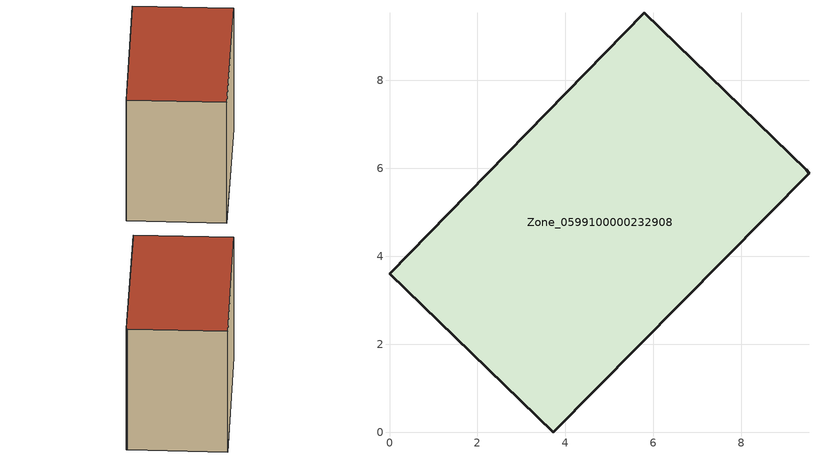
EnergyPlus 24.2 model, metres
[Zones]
Zone_0599100000232908
 floor ground (C_G): 5.79,9.54 9.48,5.97 9.54,5.89 3.72,0 0,3.6 z0
 wall outside (C_F): 9.48,5.97 5.79,9.54 0,3.6 3.72,0 9.54,5.89 9.48,5.97 z0:7.67
 roof outside (C_R): 3.72,0 9.54,5.89 9.48,5.97 5.79,9.54 0,3.6 z7.67
[BUILDING]
Pand.0599100000232908: North Axis=0; Terrain=City; Loads Convergence Tolerance Value=0.04; Temperature Convergence Tolerance Value=0.4; Solar Distribution=FullExterior; Maximum Number of Warmup Days=25; Minimum Number of Warmup Days=1
[Site:Location]
Rotterdam.The.Hague.AP_ZH_NLD Design_Conditions: Latitude=51.96; Longitude=4.45; Time Zone=1; Elevation=-4.5
[SITE:GROUNDTEMPERATURE:BUILDINGSURFACE]
18, 18, 18, 18, 18, 18, 18, 18, 18, 18, 18, 18
[MATERIAL] Thermal Absorptance=0.9; Solar Absorptance=0.7; Visible Absorptance=0.7
Name | Roughness | Thickness | Conductivity | Density | Specific Heat
G.TC.1946 | MediumSmooth | 0.15 | 1 | 540 | 1210
F.TC.1946 | Rough | 0.3 | 0.857143 | 1920 | 840
R.TC.1946 | MediumRough | 0.2 | 0.909091 | 1500 | 1000
[CONSTRUCTION]
C_G: G.TC.1946
C_F: F.TC.1946
C_R: R.TC.1946
[ZONE]
Zone_0599100000232908: Type=1; Multiplier=1; Ceiling Height=Autocalculate; Volume=Autocalculate; Floor Area=autocalculate; Part of Total Floor Area=Yes
[ZONEINFILTRATION:DESIGNFLOWRATE]
Infil_Zone_0599100000232908: Zone or ZoneList or Space or SpaceList=Zone_0599100000232908; Schedule=AlwaysOn; Design Flow Rate Calculation Method=Flow/Area; Flow Rate per Floor Area=0.003; Constant Term Coefficient=1; Temperature Term Coefficient=0; Velocity Term Coefficient=0; Velocity Squared Term Coefficient=0
[HVACTEMPLATE:ZONE:IDEALLOADSAIRSYSTEM]
Zone_0599100000232908: Maximum Heating Supply Air Temperature=50; Minimum Cooling Supply Air Temperature=13; Maximum Heating Supply Air Humidity Ratio=0.0156; Minimum Cooling Supply Air Humidity Ratio=0.0077; Heating Limit=NoLimit; Cooling Limit=NoLimit; Dehumidification Control Type=ConstantSensibleHeatRatio; Cooling Sensible Heat Ratio=0.7; Dehumidification Setpoint=60; Humidification Control Type=None; Humidification Setpoint=30; Outdoor Air Method=None; Outdoor Air Flow Rate per Person=0.00944; Outdoor Air Flow Rate per Zone Floor Area=0; Outdoor Air Flow Rate per Zone=0; Demand Controlled Ventilation Type=None; Outdoor Air Economizer Type=NoEconomizer; Heat Recovery Type=None; Sensible Heat Recovery Effectiveness=0.7; Latent Heat Recovery Effectiveness=0.65
[ZONECONTROL:THERMOSTAT]
ThermostatControl_Zone_0599100000232908: Zone or ZoneList=Zone_0599100000232908; Control Type Schedule=DualSetpointControlType; Control 1=Thermostat_Zone_0599100000232908; Temperature Difference Between Cutout And Setpoint=0
[THERMOSTATSETPOINT:DUALSETPOINT]
Thermostat_Zone_0599100000232908: Heating Setpoint Temperature Schedule=HeatingSetpoint_Zone_0599100000232908; Cooling Setpoint Temperature Schedule=CoolingSetpoint_Zone_0599100000232908
[SCHEDULE:COMPACT]
HeatingSetpoint_Zone_0599100000232908: Through: 12/31, For: AllDays, Until: 24:00, 21
CoolingSetpoint_Zone_0599100000232908: Through: 12/31, For: AllDays, Until: 24:00, 24
DualSetpointControlType: Through: 12/31, For: AllDays, Until: 24:00, 4
AlwaysOn: Through: 12/31, For: AllDays, Until: 24:00, 1
